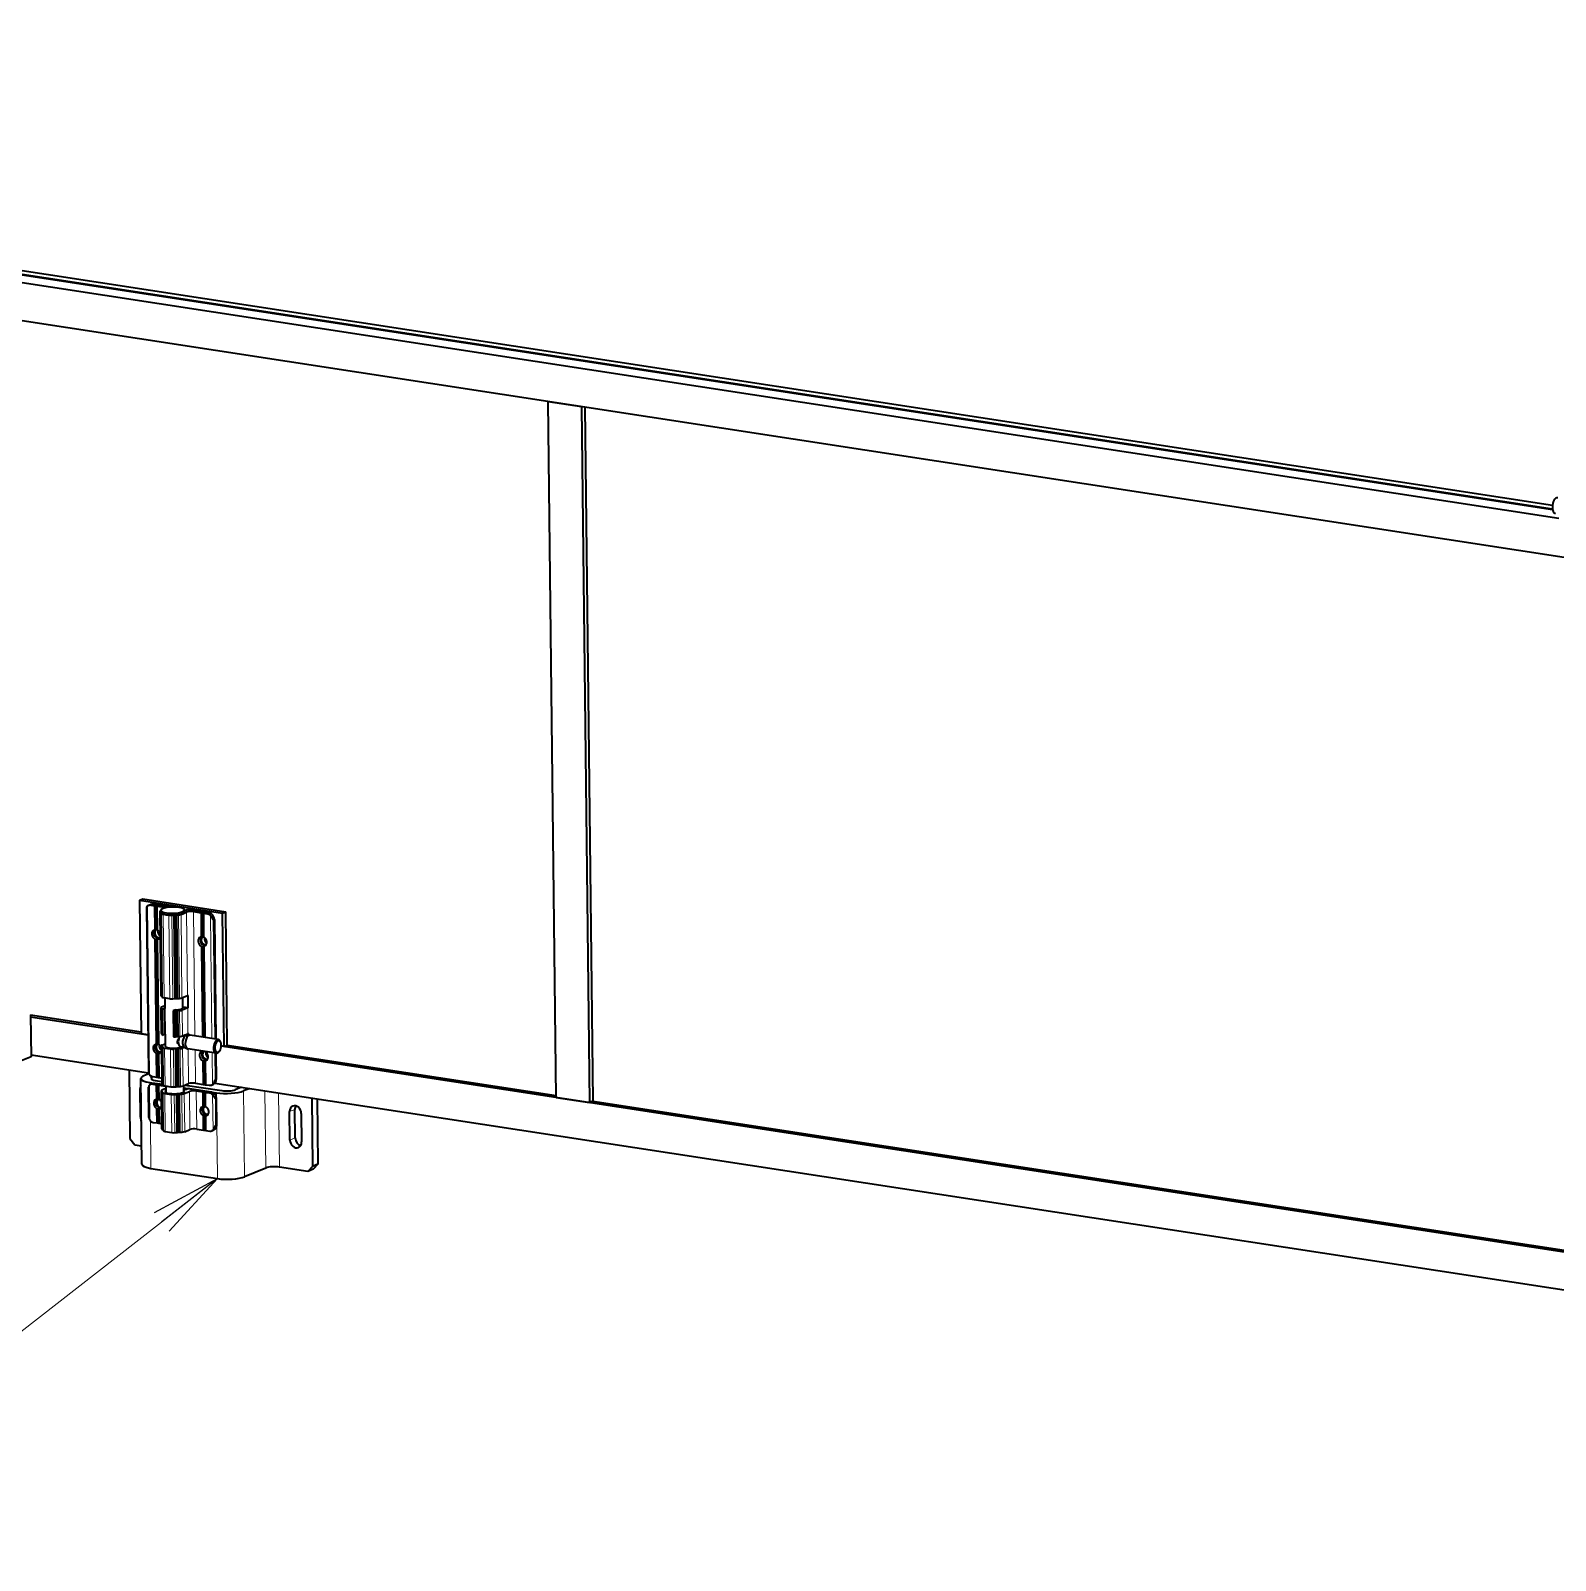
# Model space of a CAD drawing. Header units: millimetres. Extents: x 1333 to 129696, y -57210 to 105899.
# Drawn here: x 62605.1 to 62659.3, y 101197.3 to 101251.6 of the extents above; entities that cross this region are included whole.
import ezdxf

# ---------------------------------------------------------------- set-up
doc = ezdxf.new("R2010")
doc.units = ezdxf.units.MM
doc.header["$LTSCALE"] = 0.5
doc.layers.add('标注线', color=3, linetype='Continuous', lineweight=18)
doc.styles.add('DIM', font='romans.shx', dxfattribs={"width": 0.8, "bigfont": 'bigfont.shx'})
doc.dimstyles.new('DEH 1-1', dxfattribs={"dimtxt": 3.5, "dimasz": 2.5, "dimexe": 1, "dimexo": 0.625, "dimgap": 1.2, "dimtad": 1, "dimtoh": 1, "dimdsep": 46, "dimtxsty": 'DIM', "dimblk": 'OPEN', "dimcen": 0, "dimclrd": 8, "dimclre": 8, "dimclrt": 2, "dimazin": 2, "dimtfac": 0.5, "dimtmove": 0, "dimatfit": 3, "dimldrblk": 'OPEN', "dimfxl": 0, "dimtolj": 2, "dimlwd": 18, "dimlwe": 18, "dimarcsym": 0})

# ---------------------------------------------------------------- blocks, each defined once
blk = doc.blocks.new('_Open')
at = {"color": 0, "linetype": 'ByBlock', "lineweight": -2}
for p, q in [((-1, 0.167), (0, 0)), ((-1, -0.167), (0, 0)), ((0, 0), (-1, 0))]:
    blk.add_line(p, q, dxfattribs=at)

msp = doc.modelspace()

# ---------------------------------------------------------------- linework, layer by layer
at = {"color": 7, "lineweight": 35}
for p, q in [((62666.948, 101231.815), (62537.635, 101251.65)), ((62659.146, 101234.788), (62602.3, 101243.508)), ((62602.302, 101243.387), (62659.148, 101234.668)), ((62602.302, 101243.366), (62659.152, 101234.646)), ((62659.375, 101234.327), (62602.305, 101243.081)), ((62623.796, 101213.782), (62623.511, 101238.477)), ((62624.69, 101238.297), (62624.975, 101213.602)), ((62624.804, 101238.279), (62625.088, 101213.648)), ((62609.119, 101220.825), (62612.066, 101220.373)), ((62609.005, 101220.779), (62609.06, 101216.043)), ((62609.005, 101220.779), (62611.953, 101220.327)), ((62609.254, 101220.503), (62609.321, 101214.689)), ((62609.725, 101220.37), (62609.759, 101217.407)), ((62609.743, 101220.345), (62609.778, 101217.381)), ((62609.763, 101220.339), (62609.797, 101217.375)), ((62609.764, 101220.32), (62609.798, 101217.357)), ((62612.007, 101215.591), (62611.953, 101220.327)), ((62612.12, 101215.637), (62612.066, 101220.373)), ((62610.223, 101220.25), (62610.257, 101217.287)), ((62610.247, 101220.255), (62610.281, 101217.292)), ((62610.288, 101220.258), (62610.322, 101217.295)), ((62610.319, 101220.257), (62610.353, 101217.293)), ((62611.661, 101220.101), (62611.71, 101215.849)), ((62609.551, 101219.403), (62609.594, 101215.682)), ((62609.583, 101219.397), (62609.625, 101215.687)), ((62609.618, 101219.391), (62609.661, 101215.682)), ((62609.634, 101219.39), (62609.677, 101215.669)), ((62611.202, 101219.15), (62611.239, 101215.921)), ((62611.233, 101219.144), (62611.27, 101215.916)), ((62611.268, 101219.138), (62611.306, 101215.911)), ((62611.284, 101219.137), (62611.322, 101215.908)), ((62605.139, 101216.712), (62605.157, 101215.223)), ((62605.139, 101216.708), (62609.059, 101216.107)), ((62605.14, 101216.644), (62609.306, 101216.005)), ((62611.905, 101215.606), (62667.233, 101207.12)), ((62612.12, 101215.637), (62623.795, 101213.847)), ((62605.156, 101215.291), (62609.325, 101214.651)), ((62608.637, 101214.757), (62608.665, 101212.324)), ((62609.087, 101211.409), (62609.052, 101214.453)), ((62611.683, 101214.29), (62668.428, 101205.586)), ((62615.121, 101213.762), (62615.149, 101211.329)), ((62615.311, 101213.733), (62615.338, 101211.407)), ((62625.088, 101213.648), (62661.932, 101207.997)), ((62609.409, 101211.262), (62611.767, 101210.9))]:
    msp.add_line(p, q, dxfattribs=at)
at = {"color": 7, "lineweight": 35, "ltscale": 0.425945}
msp.add_line((62624.69, 101238.297), (62623.511, 101238.477), dxfattribs=at)
at = {"color": 7, "lineweight": 35, "ltscale": 0.043725}
for p, q in [((62609.005, 101220.779), (62609.119, 101220.825)), ((62611.953, 101220.327), (62612.066, 101220.373)), ((62625.088, 101213.648), (62624.975, 101213.602))]:
    msp.add_line(p, q, dxfattribs=at)
at = {"color": 7, "lineweight": 13}
for p, q in [((62609.285, 101220.574), (62609.354, 101214.588)), ((62609.728, 101220.363), (62609.762, 101217.399)), ((62609.78, 101220.302), (62609.814, 101217.339)), ((62609.841, 101220.281), (62609.875, 101217.317)), ((62610.675, 101220.359), (62610.709, 101217.396)), ((62610.917, 101220.375), (62610.968, 101215.963)), ((62610.046, 101220.249), (62610.08, 101217.286)), ((62610.152, 101220.245), (62610.186, 101217.282)), ((62610.39, 101220.261), (62610.424, 101217.298)), ((62610.478, 101220.278), (62610.512, 101217.315)), ((62611.525, 101220.231), (62611.575, 101215.87)), ((62611.623, 101220.086), (62611.672, 101215.855)), ((62611.767, 101210.9), (62611.732, 101213.945)), ((62612.734, 101210.965), (62612.699, 101214.009)), ((62613.489, 101211.275), (62613.457, 101214.018)), ((62613.972, 101211.307), (62613.942, 101213.943)), ((62609.409, 101211.262), (62609.39, 101212.947))]:
    msp.add_line(p, q, dxfattribs=at)
at = {"color": 7, "lineweight": 35, "ltscale": 0.029141}
msp.add_line((62609.325, 101220.599), (62609.4, 101220.63), dxfattribs=at)
at = {"color": 7, "lineweight": 13, "ltscale": 0.029154}
for p, q in [((62609.478, 101220.639), (62609.402, 101220.608)), ((62611.406, 101220.3), (62611.482, 101220.331)), ((62609.551, 101214.279), (62609.476, 101214.248)), ((62611.48, 101213.941), (62611.555, 101213.972))]:
    msp.add_line(p, q, dxfattribs=at)
at = {"color": 7, "lineweight": 35, "ltscale": 0.048991}
for p, q in [((62609.402, 101220.608), (62609.538, 101220.587)), ((62611.271, 101220.321), (62611.406, 101220.3)), ((62611.341, 101214.232), (62611.477, 101214.211))]:
    msp.add_line(p, q, dxfattribs=at)
at = {"color": 7, "lineweight": 35, "ltscale": 0.242723}
msp.add_line((62610.149, 101220.536), (62609.478, 101220.639), dxfattribs=at)
at = {"color": 7, "lineweight": 35, "ltscale": 0.01111}
for p, q in [((62609.538, 101220.587), (62609.569, 101220.587)), ((62609.611, 101214.227), (62609.642, 101214.227)), ((62611.277, 101212.621), (62611.308, 101212.62))]:
    msp.add_line(p, q, dxfattribs=at)
at = {"color": 7, "lineweight": 35, "ltscale": 0.301967}
for p, q in [((62609.538, 101220.587), (62609.548, 101219.742)), ((62611.188, 101220.334), (62611.198, 101219.488)), ((62611.249, 101215.09), (62611.258, 101214.245))]:
    msp.add_line(p, q, dxfattribs=at)
at = {"color": 7, "lineweight": 35, "ltscale": 0.012782}
for p, q in [((62609.569, 101220.587), (62609.604, 101220.581)), ((62609.639, 101214.497), (62609.674, 101214.492)), ((62609.642, 101214.227), (62609.678, 101214.221)), ((62611.293, 101213.974), (62611.328, 101213.968)), ((62609.658, 101212.874), (62609.693, 101212.868)), ((62611.308, 101212.62), (62611.344, 101212.615))]:
    msp.add_line(p, q, dxfattribs=at)
at = {"color": 7, "lineweight": 35, "ltscale": 0.300066}
for p, q in [((62609.569, 101220.587), (62609.579, 101219.746)), ((62609.604, 101220.581), (62609.614, 101219.741)), ((62611.255, 101220.328), (62611.264, 101219.488)), ((62609.629, 101215.337), (62609.639, 101214.497)), ((62609.665, 101215.332), (62609.674, 101214.492)), ((62611.28, 101215.084), (62611.29, 101214.244))]:
    msp.add_line(p, q, dxfattribs=at)
at = {"color": 7, "lineweight": 35, "ltscale": 0.006208}
for p, q in [((62609.604, 101220.581), (62609.62, 101220.574)), ((62611.255, 101220.328), (62611.271, 101220.321)), ((62609.678, 101214.221), (62609.694, 101214.215)), ((62611.325, 101214.239), (62611.341, 101214.232)), ((62611.328, 101213.968), (62611.344, 101213.961))]:
    msp.add_line(p, q, dxfattribs=at)
at = {"color": 7, "lineweight": 35, "ltscale": 0.097971}
for p, q in [((62609.62, 101220.574), (62609.891, 101220.533)), ((62610.917, 101220.375), (62611.188, 101220.334)), ((62610.987, 101214.286), (62611.258, 101214.245))]:
    msp.add_line(p, q, dxfattribs=at)
at = {"color": 7, "lineweight": 35, "ltscale": 0.301966}
for p, q in [((62609.62, 101220.574), (62609.63, 101219.729)), ((62611.271, 101220.321), (62611.28, 101219.476)), ((62609.598, 101215.343), (62609.608, 101214.498)), ((62609.681, 101215.331), (62609.691, 101214.485)), ((62611.331, 101215.077), (62611.341, 101214.232))]:
    msp.add_line(p, q, dxfattribs=at)
at = {"color": 7, "lineweight": 35, "ltscale": 0.008517}
for p, q in [((62609.728, 101220.363), (62609.743, 101220.345)), ((62609.798, 101215.595), (62609.783, 101215.613)), ((62609.798, 101214.274), (62609.814, 101214.256))]:
    msp.add_line(p, q, dxfattribs=at)
at = {"color": 7, "lineweight": 35, "ltscale": 0.007342}
for p, q in [((62609.743, 101220.345), (62609.763, 101220.339)), ((62609.802, 101216.942), (62609.783, 101216.948)), ((62609.793, 101216.028), (62609.813, 101216.022)), ((62609.818, 101215.589), (62609.798, 101215.595)), ((62609.814, 101214.256), (62609.833, 101214.25)), ((62609.817, 101212.637), (62609.837, 101212.631))]:
    msp.add_line(p, q, dxfattribs=at)
at = {"color": 7, "lineweight": 35, "ltscale": 0.004131}
msp.add_line((62609.757, 101220.394), (62609.747, 101220.39), dxfattribs=at)
at = {"color": 7, "lineweight": 35, "ltscale": 0.024165}
for p, q in [((62609.757, 101220.424), (62609.758, 101220.356)), ((62610.597, 101220.434), (62610.598, 101220.366))]:
    msp.add_line(p, q, dxfattribs=at)
at = {"color": 7, "lineweight": 35, "ltscale": 0.004914}
for p, q in [((62609.763, 101220.339), (62609.772, 101220.328)), ((62609.827, 101215.579), (62609.818, 101215.589)), ((62609.821, 101213.984), (62609.83, 101213.974))]:
    msp.add_line(p, q, dxfattribs=at)
at = {"color": 7, "lineweight": 35, "ltscale": 0.003919}
for p, q in [((62609.772, 101220.328), (62609.764, 101220.32)), ((62609.819, 101215.571), (62609.827, 101215.579))]:
    msp.add_line(p, q, dxfattribs=at)
at = {"color": 7, "lineweight": 35, "ltscale": 0.008519}
for p, q in [((62609.764, 101220.32), (62609.78, 101220.302)), ((62609.798, 101217.357), (62609.814, 101217.339)), ((62609.783, 101216.948), (62609.767, 101216.966)), ((62609.778, 101216.046), (62609.793, 101216.028)), ((62609.835, 101215.553), (62609.819, 101215.571)), ((62609.835, 101214.231), (62609.85, 101214.213))]:
    msp.add_line(p, q, dxfattribs=at)
at = {"color": 7, "lineweight": 35, "ltscale": 0.074111}
for p, q in [((62609.841, 101220.281), (62610.046, 101220.249)), ((62609.911, 101214.191), (62610.116, 101214.16))]:
    msp.add_line(p, q, dxfattribs=at)
at = {"color": 7, "lineweight": 13, "ltscale": 0.010052}
msp.add_line((62609.891, 101220.533), (62609.892, 101220.505), dxfattribs=at)
at = {"color": 7, "lineweight": 35, "ltscale": 0.076376}
for p, q in [((62610.478, 101220.278), (62610.675, 101220.359)), ((62610.512, 101217.315), (62610.709, 101217.396)), ((62610.714, 101216.963), (62610.517, 101216.882)), ((62610.548, 101214.189), (62610.746, 101214.27))]:
    msp.add_line(p, q, dxfattribs=at)
at = {"color": 7, "lineweight": 35, "ltscale": 0.009845}
msp.add_line((62610.678, 101220.433), (62610.652, 101220.423), dxfattribs=at)
at = {"color": 7, "lineweight": 35, "ltscale": 0.255579}
msp.add_line((62611.482, 101220.331), (62610.774, 101220.44), dxfattribs=at)
at = {"color": 7, "lineweight": 35, "ltscale": 0.011122}
for p, q in [((62611.188, 101220.334), (62611.219, 101220.333)), ((62609.608, 101214.498), (62609.639, 101214.497)), ((62611.258, 101214.245), (62611.29, 101214.244)), ((62611.262, 101213.974), (62611.293, 101213.974)), ((62609.627, 101212.874), (62609.658, 101212.874))]:
    msp.add_line(p, q, dxfattribs=at)
at = {"color": 7, "lineweight": 35, "ltscale": 0.01277}
for p, q in [((62611.219, 101220.333), (62611.255, 101220.328)), ((62611.29, 101214.244), (62611.325, 101214.239))]:
    msp.add_line(p, q, dxfattribs=at)
at = {"color": 7, "lineweight": 35, "ltscale": 0.300064}
for p, q in [((62611.219, 101220.333), (62611.229, 101219.493)), ((62611.315, 101215.079), (62611.325, 101214.239))]:
    msp.add_line(p, q, dxfattribs=at)
at = {"color": 7, "lineweight": 35, "ltscale": 0.025435}
for p, q in [((62610.152, 101220.245), (62610.223, 101220.25)), ((62610.429, 101216.865), (62610.358, 101216.86)), ((62610.278, 101215.501), (62610.207, 101215.496))]:
    msp.add_line(p, q, dxfattribs=at)
at = {"color": 7, "lineweight": 35, "ltscale": 0.008907}
for p, q in [((62610.223, 101220.25), (62610.247, 101220.255)), ((62610.273, 101215.934), (62610.297, 101215.939)), ((62610.302, 101215.506), (62610.278, 101215.501)), ((62610.293, 101214.161), (62610.317, 101214.166))]:
    msp.add_line(p, q, dxfattribs=at)
at = {"color": 7, "lineweight": 35, "ltscale": 0.014681}
for p, q in [((62610.247, 101220.255), (62610.288, 101220.258)), ((62610.297, 101215.939), (62610.338, 101215.942)), ((62610.343, 101215.509), (62610.302, 101215.506)), ((62610.317, 101214.166), (62610.358, 101214.169)), ((62610.362, 101212.542), (62610.403, 101212.544))]:
    msp.add_line(p, q, dxfattribs=at)
at = {"color": 7, "lineweight": 35, "ltscale": 0.010856}
for p, q in [((62610.288, 101220.258), (62610.319, 101220.257)), ((62610.358, 101216.86), (62610.327, 101216.862)), ((62610.338, 101215.942), (62610.368, 101215.94)), ((62610.373, 101215.507), (62610.343, 101215.509)), ((62610.358, 101214.169), (62610.389, 101214.167)), ((62610.388, 101213.897), (62610.418, 101213.896)), ((62610.403, 101212.544), (62610.434, 101212.543))]:
    msp.add_line(p, q, dxfattribs=at)
at = {"color": 7, "lineweight": 35, "ltscale": 0.025447}
for p, q in [((62610.319, 101220.257), (62610.39, 101220.261)), ((62610.186, 101217.282), (62610.257, 101217.287)), ((62610.353, 101217.293), (62610.424, 101217.298)), ((62610.368, 101215.94), (62610.439, 101215.945)), ((62610.444, 101215.512), (62610.373, 101215.507)), ((62610.222, 101214.156), (62610.293, 101214.161)), ((62610.389, 101214.167), (62610.46, 101214.172))]:
    msp.add_line(p, q, dxfattribs=at)
at = {"color": 7, "lineweight": 13, "ltscale": 0.014582}
for p, q in [((62611.661, 101220.101), (62611.623, 101220.086)), ((62611.689, 101214.403), (62611.727, 101214.418))]:
    msp.add_line(p, q, dxfattribs=at)
at = {"color": 7, "lineweight": 35, "ltscale": 0.008509}
msp.add_line((62609.762, 101217.399), (62609.778, 101217.381), dxfattribs=at)
at = {"color": 7, "lineweight": 35, "ltscale": 0.007354}
for p, q in [((62609.778, 101217.381), (62609.797, 101217.375)), ((62609.801, 101213.99), (62609.821, 101213.984))]:
    msp.add_line(p, q, dxfattribs=at)
at = {"color": 7, "lineweight": 35, "ltscale": 0.04449}
for p, q in [((62609.786, 101216.994), (62609.901, 101217.041)), ((62609.801, 101215.641), (62609.917, 101215.688))]:
    msp.add_line(p, q, dxfattribs=at)
at = {"color": 7, "lineweight": 35, "ltscale": 0.000612066}
for p, q in [((62609.797, 101217.375), (62609.798, 101217.374)), ((62609.833, 101214.25), (62609.834, 101214.248)), ((62609.837, 101212.631), (62609.838, 101212.63))]:
    msp.add_line(p, q, dxfattribs=at)
at = {"color": 7, "lineweight": 35, "ltscale": 0.074099}
for p, q in [((62610.08, 101217.286), (62609.875, 101217.317)), ((62609.896, 101215.531), (62610.101, 101215.5))]:
    msp.add_line(p, q, dxfattribs=at)
at = {"color": 7, "lineweight": 35, "ltscale": 0.13209}
msp.add_line((62609.898, 101217.314), (62609.902, 101216.944), dxfattribs=at)
at = {"color": 7, "lineweight": 35, "ltscale": 0.008895}
for p, q in [((62610.257, 101217.287), (62610.281, 101217.292)), ((62610.323, 101213.889), (62610.347, 101213.895))]:
    msp.add_line(p, q, dxfattribs=at)
at = {"color": 7, "lineweight": 35, "ltscale": 0.014693}
for p, q in [((62610.281, 101217.292), (62610.322, 101217.295)), ((62610.327, 101216.862), (62610.286, 101216.859)), ((62610.347, 101213.895), (62610.388, 101213.897))]:
    msp.add_line(p, q, dxfattribs=at)
at = {"color": 7, "lineweight": 35, "ltscale": 0.010843}
msp.add_line((62610.322, 101217.295), (62610.353, 101217.293), dxfattribs=at)
at = {"color": 7, "lineweight": 35, "ltscale": 0.132177}
msp.add_line((62610.528, 101217.321), (62610.532, 101216.951), dxfattribs=at)
at = {"color": 7, "lineweight": 35, "ltscale": 0.154655}
msp.add_line((62610.736, 101216.97), (62610.731, 101217.403), dxfattribs=at)
at = {"color": 7, "lineweight": 35, "ltscale": 0.328643}
for p, q in [((62609.764, 101216.974), (62609.774, 101216.054)), ((62609.803, 101216.924), (62609.814, 101216.004)), ((62610.262, 101216.854), (62610.273, 101215.934)), ((62610.358, 101216.86), (62610.368, 101215.94))]:
    msp.add_line(p, q, dxfattribs=at)
at = {"color": 7, "lineweight": 13, "ltscale": 0.328644}
for p, q in [((62609.767, 101216.966), (62609.778, 101216.046)), ((62610.714, 101216.963), (62610.725, 101216.043))]:
    msp.add_line(p, q, dxfattribs=at)
at = {"color": 7, "lineweight": 35, "ltscale": 0.328644}
for p, q in [((62609.783, 101216.948), (62609.793, 101216.028)), ((62609.802, 101216.942), (62609.813, 101216.022)), ((62609.829, 101215.987), (62609.818, 101216.907)), ((62609.914, 101216.022), (62609.904, 101216.942)), ((62610.195, 101216.849), (62610.206, 101215.929)), ((62610.286, 101216.859), (62610.297, 101215.939)), ((62610.327, 101216.862), (62610.338, 101215.942))]:
    msp.add_line(p, q, dxfattribs=at)
at = {"color": 7, "lineweight": 35, "ltscale": 0.004915}
msp.add_line((62609.811, 101216.932), (62609.802, 101216.942), dxfattribs=at)
at = {"color": 7, "lineweight": 35, "ltscale": 0.003928}
for p, q in [((62609.803, 101216.924), (62609.811, 101216.932)), ((62609.83, 101213.974), (62609.822, 101213.966))]:
    msp.add_line(p, q, dxfattribs=at)
at = {"color": 7, "lineweight": 35, "ltscale": 0.007988}
msp.add_line((62609.818, 101216.907), (62609.803, 101216.924), dxfattribs=at)
at = {"color": 7, "lineweight": 35, "ltscale": 0.032995}
for p, q in [((62609.904, 101216.942), (62609.818, 101216.907)), ((62610.281, 101216.884), (62610.195, 101216.849)), ((62609.914, 101216.022), (62609.829, 101215.987))]:
    msp.add_line(p, q, dxfattribs=at)
at = {"color": 7, "lineweight": 35, "ltscale": 0.023845}
for p, q in [((62610.262, 101216.854), (62610.195, 101216.849)), ((62610.206, 101215.929), (62610.273, 101215.934))]:
    msp.add_line(p, q, dxfattribs=at)
at = {"color": 7, "lineweight": 35, "ltscale": 0.008896}
msp.add_line((62610.286, 101216.859), (62610.262, 101216.854), dxfattribs=at)
at = {"color": 7, "lineweight": 13, "ltscale": 0.328643}
for p, q in [((62610.429, 101216.865), (62610.439, 101215.945)), ((62610.517, 101216.882), (62610.527, 101215.961))]:
    msp.add_line(p, q, dxfattribs=at)
at = {"color": 7, "lineweight": 35, "ltscale": 0.009595}
msp.add_line((62610.557, 101216.998), (62610.532, 101216.988), dxfattribs=at)
at = {"color": 7, "lineweight": 35, "ltscale": 0.064972}
msp.add_line((62610.557, 101216.998), (62610.736, 101216.97), dxfattribs=at)
at = {"color": 7, "lineweight": 35, "ltscale": 0.088709}
msp.add_line((62609.306, 101216.005), (62609.06, 101216.043), dxfattribs=at)
at = {"color": 7, "lineweight": 35, "ltscale": 0.000613215}
msp.add_line((62609.813, 101216.022), (62609.814, 101216.021), dxfattribs=at)
at = {"color": 7, "lineweight": 35, "ltscale": 0.007981}
msp.add_line((62609.814, 101216.004), (62609.829, 101215.987), dxfattribs=at)
at = {"color": 7, "lineweight": 35, "ltscale": 0.05711}
msp.add_line((62609.913, 101216.022), (62609.915, 101215.862), dxfattribs=at)
at = {"color": 7, "lineweight": 35, "ltscale": 0.076375}
msp.add_line((62610.527, 101215.961), (62610.725, 101216.043), dxfattribs=at)
at = {"color": 7, "lineweight": 35, "ltscale": 0.028763}
msp.add_line((62610.666, 101215.974), (62610.586, 101215.986), dxfattribs=at)
at = {"color": 7, "lineweight": 35, "ltscale": 0.043385}
msp.add_line((62610.657, 101215.972), (62610.778, 101215.989), dxfattribs=at)
at = {"color": 7, "lineweight": 35, "ltscale": 0.023311}
msp.add_line((62610.748, 101215.985), (62610.747, 101216.05), dxfattribs=at)
at = {"color": 7, "lineweight": 35, "ltscale": 0.362059}
for p, q in [((62611.8, 101215.835), (62610.798, 101215.989)), ((62611.725, 101215.351), (62610.723, 101215.504)), ((62614.974, 101211.154), (62613.972, 101211.307))]:
    msp.add_line(p, q, dxfattribs=at)
at = {"color": 7, "lineweight": 35, "ltscale": 0.478467}
for p, q in [((62609.779, 101215.621), (62609.795, 101214.281)), ((62609.798, 101215.595), (62609.814, 101214.256)), ((62609.818, 101215.589), (62609.833, 101214.25)), ((62609.819, 101215.571), (62609.835, 101214.231)), ((62610.278, 101215.501), (62610.293, 101214.161)), ((62610.302, 101215.506), (62610.317, 101214.166)), ((62610.343, 101215.509), (62610.358, 101214.169)), ((62610.373, 101215.507), (62610.389, 101214.167))]:
    msp.add_line(p, q, dxfattribs=at)
at = {"color": 7, "lineweight": 13, "ltscale": 0.478467}
for p, q in [((62609.783, 101215.613), (62609.798, 101214.274)), ((62609.835, 101215.553), (62609.85, 101214.213)), ((62610.101, 101215.5), (62610.116, 101214.16)), ((62610.444, 101215.512), (62610.46, 101214.172)), ((62610.532, 101215.528), (62610.548, 101214.189))]:
    msp.add_line(p, q, dxfattribs=at)
at = {"color": 7, "lineweight": 13, "ltscale": 0.478466}
for p, q in [((62609.896, 101215.531), (62609.911, 101214.191)), ((62610.207, 101215.496), (62610.222, 101214.156))]:
    msp.add_line(p, q, dxfattribs=at)
at = {"color": 7, "lineweight": 35, "ltscale": 0.026671}
msp.add_line((62609.915, 101215.862), (62609.915, 101215.787), dxfattribs=at)
at = {"color": 7, "lineweight": 35, "ltscale": 0.070107}
msp.add_line((62609.915, 101215.787), (62609.918, 101215.591), dxfattribs=at)
at = {"color": 7, "lineweight": 35, "ltscale": 0.050202}
msp.add_line((62610.602, 101215.558), (62610.463, 101215.58), dxfattribs=at)
at = {"color": 7, "lineweight": 35, "ltscale": 0.027571}
msp.add_line((62610.604, 101215.558), (62610.532, 101215.528), dxfattribs=at)
at = {"color": 7, "lineweight": 35, "ltscale": 0.043382}
msp.add_line((62610.594, 101215.562), (62610.704, 101215.51), dxfattribs=at)
at = {"color": 7, "lineweight": 13, "ltscale": 0.440427}
msp.add_line((62610.731, 101215.503), (62610.746, 101214.27), dxfattribs=at)
at = {"color": 7, "lineweight": 13, "ltscale": 0.421369}
msp.add_line((62610.974, 101215.466), (62610.987, 101214.286), dxfattribs=at)
at = {"color": 7, "lineweight": 35, "ltscale": 0.011879}
msp.add_line((62611.834, 101215.414), (62611.811, 101215.39), dxfattribs=at)
at = {"color": 7, "lineweight": 35, "ltscale": 0.011877}
msp.add_line((62611.884, 101215.742), (62611.87, 101215.772), dxfattribs=at)
at = {"color": 7, "lineweight": 35, "ltscale": 0.037086}
msp.add_line((62612.007, 101215.591), (62611.905, 101215.606), dxfattribs=at)
at = {"color": 7, "lineweight": 35, "ltscale": 0.043736}
msp.add_line((62612.007, 101215.591), (62612.12, 101215.637), dxfattribs=at)
at = {"color": 7, "lineweight": 35, "ltscale": 0.294669}
msp.add_line((62605.157, 101215.223), (62604.393, 101214.91), dxfattribs=at)
at = {"color": 7, "lineweight": 13, "ltscale": 0.402909}
msp.add_line((62611.581, 101215.373), (62611.594, 101214.245), dxfattribs=at)
at = {"color": 7, "lineweight": 13, "ltscale": 0.34125}
msp.add_line((62611.678, 101215.358), (62611.689, 101214.403), dxfattribs=at)
at = {"color": 7, "lineweight": 35, "ltscale": 0.333628}
msp.add_line((62611.716, 101215.352), (62611.727, 101214.418), dxfattribs=at)
at = {"color": 7, "lineweight": 35, "ltscale": 0.066108}
msp.add_line((62609.333, 101214.622), (62609.162, 101214.552), dxfattribs=at)
at = {"color": 7, "lineweight": 35, "ltscale": 0.166303}
msp.add_line((62609.374, 101214.306), (62609.834, 101214.236), dxfattribs=at)
at = {"color": 7, "lineweight": 13, "ltscale": 0.028189}
msp.add_line((62609.375, 101214.227), (62609.374, 101214.306), dxfattribs=at)
at = {"color": 7, "lineweight": 35, "ltscale": 0.0099}
msp.add_line((62609.483, 101214.517), (62609.457, 101214.507), dxfattribs=at)
at = {"color": 7, "lineweight": 13, "ltscale": 0.034716}
msp.add_line((62609.458, 101214.409), (62609.457, 101214.507), dxfattribs=at)
at = {"color": 7, "lineweight": 35, "ltscale": 0.04898}
for p, q in [((62609.472, 101214.519), (62609.608, 101214.498)), ((62611.36, 101212.608), (62611.495, 101212.587))]:
    msp.add_line(p, q, dxfattribs=at)
at = {"color": 7, "lineweight": 35, "ltscale": 0.08346}
msp.add_line((62609.563, 101214.384), (62609.794, 101214.348), dxfattribs=at)
at = {"color": 7, "lineweight": 35, "ltscale": 0.006207}
for p, q in [((62609.674, 101214.492), (62609.691, 101214.485)), ((62611.344, 101212.615), (62611.36, 101212.608))]:
    msp.add_line(p, q, dxfattribs=at)
at = {"color": 7, "lineweight": 35, "ltscale": 0.036864}
msp.add_line((62609.691, 101214.485), (62609.793, 101214.47), dxfattribs=at)
at = {"color": 7, "lineweight": 13, "ltscale": 0.011008}
msp.add_line((62609.027, 101214.092), (62609.056, 101214.104), dxfattribs=at)
at = {"color": 7, "lineweight": 35, "ltscale": 0.362474}
for p, q in [((62609.039, 101213.077), (62609.027, 101214.092)), ((62614.344, 101212.263), (62614.332, 101213.278)), ((62614.745, 101213.215), (62614.757, 101212.2))]:
    msp.add_line(p, q, dxfattribs=at)
at = {"color": 7, "lineweight": 35, "ltscale": 0.38495}
msp.add_line((62609.339, 101213.065), (62609.327, 101214.143), dxfattribs=at)
at = {"color": 7, "lineweight": 13, "ltscale": 0.44638}
for p, q in [((62609.373, 101212.965), (62609.358, 101214.214)), ((62611.613, 101212.621), (62611.598, 101213.871))]:
    msp.add_line(p, q, dxfattribs=at)
at = {"color": 7, "lineweight": 35, "ltscale": 0.029153}
msp.add_line((62609.474, 101214.27), (62609.398, 101214.239), dxfattribs=at)
at = {"color": 7, "lineweight": 35, "ltscale": 0.048992}
msp.add_line((62609.476, 101214.248), (62609.611, 101214.227), dxfattribs=at)
at = {"color": 7, "lineweight": 35, "ltscale": 0.102417}
msp.add_line((62609.834, 101214.236), (62609.551, 101214.279), dxfattribs=at)
at = {"color": 7, "lineweight": 35, "ltscale": 0.18114}
for p, q in [((62609.617, 101213.72), (62609.611, 101214.227)), ((62611.267, 101213.467), (62611.262, 101213.974)), ((62609.709, 101212.861), (62609.703, 101213.369)), ((62611.36, 101212.608), (62611.354, 101213.115))]:
    msp.add_line(p, q, dxfattribs=at)
at = {"color": 7, "lineweight": 35, "ltscale": 0.17924}
for p, q in [((62609.648, 101213.725), (62609.642, 101214.227)), ((62611.298, 101213.472), (62611.293, 101213.974)), ((62609.658, 101212.874), (62609.652, 101213.375)), ((62611.308, 101212.62), (62611.302, 101213.122))]:
    msp.add_line(p, q, dxfattribs=at)
at = {"color": 7, "lineweight": 35, "ltscale": 0.179242}
for p, q in [((62609.683, 101213.719), (62609.678, 101214.221)), ((62611.334, 101213.466), (62611.328, 101213.968)), ((62609.693, 101212.868), (62609.687, 101213.37)), ((62611.344, 101212.615), (62611.338, 101213.117))]:
    msp.add_line(p, q, dxfattribs=at)
at = {"color": 7, "lineweight": 35, "ltscale": 0.086856}
msp.add_line((62609.694, 101214.215), (62609.934, 101214.178), dxfattribs=at)
at = {"color": 7, "lineweight": 35, "ltscale": 0.181141}
for p, q in [((62609.699, 101213.707), (62609.694, 101214.215)), ((62611.35, 101213.454), (62611.344, 101213.961)), ((62609.627, 101212.874), (62609.621, 101213.381)), ((62611.277, 101212.621), (62611.271, 101213.128))]:
    msp.add_line(p, q, dxfattribs=at)
at = {"color": 7, "lineweight": 35, "ltscale": 0.483299}
for p, q in [((62609.795, 101212.667), (62609.779, 101214.02)), ((62609.817, 101212.637), (62609.801, 101213.99)), ((62609.837, 101212.631), (62609.821, 101213.984)), ((62609.838, 101212.613), (62609.822, 101213.966)), ((62610.362, 101212.542), (62610.347, 101213.895)), ((62610.403, 101212.544), (62610.388, 101213.897))]:
    msp.add_line(p, q, dxfattribs=at)
at = {"color": 7, "lineweight": 35, "ltscale": 0.010216}
for p, q in [((62609.783, 101214.012), (62609.801, 101213.99)), ((62609.822, 101213.966), (62609.841, 101213.945)), ((62609.798, 101212.659), (62609.817, 101212.637))]:
    msp.add_line(p, q, dxfattribs=at)
at = {"color": 7, "lineweight": 13, "ltscale": 0.483299}
for p, q in [((62609.798, 101212.659), (62609.783, 101214.012)), ((62610.147, 101212.534), (62610.132, 101213.887)), ((62611.035, 101212.658), (62611.02, 101214.011))]:
    msp.add_line(p, q, dxfattribs=at)
at = {"color": 7, "lineweight": 35, "ltscale": 0.051525}
msp.add_line((62609.935, 101214.094), (62609.802, 101214.039), dxfattribs=at)
at = {"color": 7, "lineweight": 13, "ltscale": 0.483301}
for p, q in [((62609.857, 101212.591), (62609.841, 101213.945)), ((62609.918, 101212.569), (62609.902, 101213.923)), ((62610.253, 101212.531), (62610.237, 101213.884)), ((62610.519, 101212.548), (62610.503, 101213.902)), ((62610.607, 101212.565), (62610.591, 101213.918)), ((62610.794, 101212.642), (62610.778, 101213.995))]:
    msp.add_line(p, q, dxfattribs=at)
at = {"color": 7, "lineweight": 35, "ltscale": 0.082929}
for p, q in [((62609.902, 101213.923), (62610.132, 101213.887)), ((62609.918, 101212.569), (62610.147, 101212.534))]:
    msp.add_line(p, q, dxfattribs=at)
at = {"color": 7, "lineweight": 35, "ltscale": 0.081947}
msp.add_line((62609.934, 101214.188), (62609.937, 101213.958), dxfattribs=at)
at = {"color": 7, "lineweight": 35, "ltscale": 0.030513}
for p, q in [((62610.237, 101213.884), (62610.323, 101213.889)), ((62610.418, 101213.896), (62610.503, 101213.902)), ((62610.253, 101212.531), (62610.338, 101212.536)), ((62610.434, 101212.543), (62610.519, 101212.548))]:
    msp.add_line(p, q, dxfattribs=at)
at = {"color": 7, "lineweight": 35, "ltscale": 0.483301}
for p, q in [((62610.338, 101212.536), (62610.323, 101213.889)), ((62610.434, 101212.543), (62610.418, 101213.896))]:
    msp.add_line(p, q, dxfattribs=at)
at = {"color": 7, "lineweight": 35, "ltscale": 0.082034}
msp.add_line((62610.564, 101214.195), (62610.567, 101213.966), dxfattribs=at)
at = {"color": 7, "lineweight": 35, "ltscale": 0.421746}
msp.add_line((62610.565, 101214.124), (62611.732, 101213.945), dxfattribs=at)
at = {"color": 7, "lineweight": 35, "ltscale": 0.072101}
msp.add_line((62610.591, 101213.918), (62610.778, 101213.995), dxfattribs=at)
at = {"color": 7, "lineweight": 35, "ltscale": 0.467983}
msp.add_line((62610.626, 101214.221), (62611.921, 101214.022), dxfattribs=at)
at = {"color": 7, "lineweight": 35, "ltscale": 0.277006}
msp.add_line((62611.555, 101213.972), (62610.788, 101214.089), dxfattribs=at)
at = {"color": 7, "lineweight": 35, "ltscale": 0.087313}
msp.add_line((62611.02, 101214.011), (62611.262, 101213.974), dxfattribs=at)
at = {"color": 7, "lineweight": 35, "ltscale": 0.048979}
for p, q in [((62611.344, 101213.961), (62611.48, 101213.941)), ((62609.491, 101212.895), (62609.627, 101212.874))]:
    msp.add_line(p, q, dxfattribs=at)
at = {"color": 7, "lineweight": 35, "ltscale": 0.029154}
msp.add_line((62611.554, 101214.22), (62611.63, 101214.251), dxfattribs=at)
at = {"color": 7, "lineweight": 35, "ltscale": 0.085193}
msp.add_line((62612.625, 101214.145), (62612.404, 101214.054), dxfattribs=at)
at = {"color": 7, "lineweight": 35, "ltscale": 0.085271}
msp.add_line((62612.92, 101214.1), (62612.699, 101214.009), dxfattribs=at)
at = {"color": 7, "lineweight": 35, "ltscale": 0.425957}
msp.add_line((62623.796, 101213.782), (62624.975, 101213.602), dxfattribs=at)
at = {"color": 7, "lineweight": 13, "ltscale": 0.014583}
msp.add_line((62611.734, 101213.742), (62611.697, 101213.726), dxfattribs=at)
at = {"color": 7, "lineweight": 13, "ltscale": 0.33831}
msp.add_line((62611.707, 101212.779), (62611.697, 101213.726), dxfattribs=at)
at = {"color": 7, "lineweight": 35, "ltscale": 0.33831}
msp.add_line((62611.745, 101212.794), (62611.734, 101213.742), dxfattribs=at)
at = {"color": 7, "lineweight": 13, "ltscale": 0.072879}
for p, q in [((62614.332, 101213.278), (62614.521, 101213.356)), ((62614.344, 101212.263), (62614.533, 101212.341))]:
    msp.add_line(p, q, dxfattribs=at)
at = {"color": 7, "lineweight": 35, "ltscale": 0.362475}
msp.add_line((62614.533, 101212.341), (62614.521, 101213.356), dxfattribs=at)
at = {"color": 7, "lineweight": 13, "ltscale": 0.011019}
msp.add_line((62609.039, 101213.077), (62609.067, 101213.089), dxfattribs=at)
at = {"color": 7, "lineweight": 35, "ltscale": 0.006196}
msp.add_line((62609.693, 101212.868), (62609.709, 101212.861), dxfattribs=at)
at = {"color": 7, "lineweight": 35, "ltscale": 0.030257}
msp.add_line((62609.709, 101212.861), (62609.793, 101212.849), dxfattribs=at)
at = {"color": 7, "lineweight": 13, "ltscale": 0.014572}
msp.add_line((62611.707, 101212.779), (62611.745, 101212.794), dxfattribs=at)
at = {"color": 7, "lineweight": 35, "ltscale": 0.104152}
msp.add_line((62608.665, 101212.324), (62608.844, 101212.094), dxfattribs=at)
at = {"color": 7, "lineweight": 35, "ltscale": 0.010217}
msp.add_line((62609.838, 101212.613), (62609.857, 101212.591), dxfattribs=at)
at = {"color": 7, "lineweight": 35, "ltscale": 0.008908}
msp.add_line((62610.338, 101212.536), (62610.362, 101212.542), dxfattribs=at)
at = {"color": 7, "lineweight": 35, "ltscale": 0.072112}
msp.add_line((62610.607, 101212.565), (62610.794, 101212.642), dxfattribs=at)
at = {"color": 7, "lineweight": 35, "ltscale": 0.087325}
msp.add_line((62611.035, 101212.658), (62611.277, 101212.621), dxfattribs=at)
at = {"color": 7, "lineweight": 35, "ltscale": 0.029155}
msp.add_line((62611.648, 101212.627), (62611.573, 101212.596), dxfattribs=at)
at = {"color": 7, "lineweight": 35, "ltscale": 0.084905}
msp.add_line((62608.844, 101212.094), (62609.079, 101212.058), dxfattribs=at)
at = {"color": 7, "lineweight": 35, "ltscale": 0.291527}
msp.add_line((62613.489, 101211.275), (62612.734, 101210.965), dxfattribs=at)
at = {"color": 7, "lineweight": 35, "ltscale": 0.088474}
msp.add_line((62615.149, 101211.329), (62614.974, 101211.154), dxfattribs=at)
at = {"color": 7, "lineweight": 35, "ltscale": 0.072879}
for p, q in [((62615.163, 101211.231), (62614.974, 101211.154)), ((62615.338, 101211.407), (62615.149, 101211.329))]:
    msp.add_line(p, q, dxfattribs=at)
at = {"color": 7, "lineweight": 35, "ltscale": 0.088473}
msp.add_line((62615.338, 101211.407), (62615.163, 101211.231), dxfattribs=at)
at = {"color": 7, "lineweight": 35}
for points in [[(62609.285, 101220.574), (62609.268, 101220.555), (62609.258, 101220.533), (62609.254, 101220.503)], [(62611.623, 101220.086), (62611.61, 101220.114), (62611.594, 101220.143), (62611.573, 101220.171), (62611.525, 101220.231)], [(62610.394, 101215.658), (62610.38, 101215.677), (62610.369, 101215.697), (62610.358, 101215.732), (62610.357, 101215.769), (62610.361, 101215.795), (62610.369, 101215.82), (62610.386, 101215.855), (62610.409, 101215.886)], [(62609.321, 101214.689), (62609.326, 101214.647), (62609.334, 101214.621), (62609.347, 101214.597), (62609.354, 101214.588)], [(62611.594, 101214.245), (62611.63, 101214.284), (62611.66, 101214.332), (62611.677, 101214.366), (62611.689, 101214.403)], [(62609.358, 101214.214), (62609.341, 101214.195), (62609.331, 101214.173), (62609.327, 101214.143)], [(62611.697, 101213.726), (62611.684, 101213.754), (62611.667, 101213.783), (62611.647, 101213.812), (62611.598, 101213.871)], [(62609.339, 101213.065), (62609.344, 101213.023), (62609.353, 101212.997), (62609.366, 101212.973), (62609.373, 101212.965)], [(62611.613, 101212.621), (62611.648, 101212.66), (62611.679, 101212.708), (62611.695, 101212.743), (62611.707, 101212.779)]]:
    msp.add_lwpolyline(points, dxfattribs=at)
for centre, radius, start, end in [((62609.598, 101219.521), 0.226, 94.8134, 102.7728), ((62609.553, 101219.643), 0.115, 48.1679, 58.1511), ((62609.61, 101219.628), 0.233, 255.4986, 263.3136), ((62609.631, 101219.449), 0.0588, 257.1251, 272.8035), ((62611.248, 101219.268), 0.226, 94.8134, 102.7728), ((62611.203, 101219.39), 0.115, 48.1679, 58.1511), ((62611.26, 101219.375), 0.233, 255.4986, 263.3136), ((62611.282, 101219.196), 0.0588, 257.1251, 272.8035), ((62609.644, 101215.461), 0.226, 94.8134, 102.7728), ((62609.6, 101215.583), 0.115, 48.1679, 58.1511), ((62610.474, 101215.641), 0.0625, 232.5324, 260.7117), ((62609.657, 101215.569), 0.233, 255.4986, 263.3136), ((62609.678, 101215.389), 0.0588, 257.1251, 272.8035), ((62611.307, 101215.316), 0.233, 255.4986, 263.3136), ((62611.328, 101215.136), 0.0588, 257.1251, 272.8035), ((62609.667, 101213.499), 0.226, 94.8134, 102.7728), ((62609.679, 101213.607), 0.233, 255.4997, 263.3124), ((62609.622, 101213.621), 0.115, 48.1665, 58.1525), ((62609.701, 101213.427), 0.0588, 257.1251, 272.8035), ((62611.317, 101213.246), 0.226, 94.8134, 102.7728), ((62611.273, 101213.368), 0.115, 48.1665, 58.1525), ((62611.33, 101213.354), 0.233, 255.4997, 263.3124), ((62611.351, 101213.174), 0.0588, 257.1251, 272.8035)]:
    msp.add_arc(centre, radius, start, end, dxfattribs=at)
for centre, major_axis, ratio, start_param, end_param in [((62659.294, 101234.791), (-0.042, -0.277), 0.523707, 3.141628, 5.017971), ((62659.294, 101234.791), (-0.042, -0.277), 0.523707, 5.017971, 6.283185), ((62609.405, 101220.405), (-0.08, 0.194), 0.812432, 6.283184, 6.557797), ((62609.405, 101220.405), (-0.08, 0.194), 0.812432, 5.82807, 6.283184), ((62609.48, 101220.436), (0.08, -0.194), 0.812432, 2.686477, 3.141692), ((62609.865, 101220.372), (0.14, 0.002), 0.256292, 2.569011, 3.141512), ((62609.865, 101220.372), (0.14, 0.002), 0.256292, 3.141512, 3.354409), ((62610.177, 101220.429), (-0.42, -0.005), 0.256292, 4.139808, 6.283104), ((62610.177, 101220.429), (-0.42, -0.005), 0.256292, 6.283104, 9.424697), ((62610.178, 101220.361), (-0.42, -0.005), 0.256292, 6.283104, 7.2814), ((62609.917, 101220.312), (0.14, 0.002), 0.256292, 3.354409, 4.139808), ((62609.797, 101220.494), (-0.175, -0.002), 0.256292, 3.634442, 4.139808), ((62610.178, 101220.361), (0.42, 0.005), 0.256292, 4.13981, 6.283122), ((62610.177, 101220.429), (-0.42, -0.005), 0.256292, 3.141512, 4.139808), ((62610.593, 101220.432), (-0.07, -0.0008), 0.256292, 1.622638, 2.569011), ((62610.823, 101220.337), (-0.175, -0.002), 0.256292, 4.139808, 5.710604), ((62610.737, 101220.424), (0.07, 0.0008), 0.256292, 0.998215, 2.569011), ((62611.409, 101220.097), (-0.08, 0.194), 0.812432, 5.098342, 5.82807), ((62611.484, 101220.128), (0.08, -0.194), 0.812432, 1.115681, 2.686477), ((62609.666, 101219.597), (0.069, -0.168), 0.812432, 3.406347, 6.003529), ((62609.591, 101219.566), (0.069, -0.168), 0.812432, 2.959071, 3.141593), ((62609.598, 101219.569), (0.069, -0.168), 0.812432, 2.570835, 2.802119), ((62610.122, 101220.28), (0.14, 0.002), 0.256292, 4.139808, 4.925206), ((62610.36, 101220.296), (0.14, 0.002), 0.256292, 4.925206, 5.710604), ((62609.591, 101219.566), (0.069, -0.168), 0.812432, 3.141593, 5.555475), ((62609.666, 101219.597), (-0.055, 0.134), 0.812432, 6.283077, 9.42467), ((62609.598, 101219.569), (0.069, -0.168), 0.812432, 5.712427, 5.943712), ((62609.666, 101219.597), (-0.055, 0.134), 0.812432, 6.176961, 6.283077), ((62609.591, 101219.566), (0.069, -0.168), 0.812432, 1.477836, 2.413883), ((62609.591, 101219.566), (0.069, -0.168), 0.812432, 6.100664, 6.283186), ((62609.779, 101219.643), (0.055, -0.134), 0.812432, 3.917436, 5.434986), ((62609.591, 101219.566), (0.069, -0.168), 0.812432, 0.000001, 0.753512), ((62609.666, 101219.597), (-0.055, 0.134), 0.812432, 3.141485, 3.213672), ((62611.241, 101219.313), (0.069, -0.168), 0.812432, 3.141593, 5.555475), ((62611.317, 101219.344), (0.069, -0.168), 0.812432, 3.406347, 4.257273), ((62611.317, 101219.344), (0.069, -0.168), 0.812432, 4.257273, 6.003529), ((62611.241, 101219.313), (0.069, -0.168), 0.812432, 2.959071, 3.141593), ((62611.317, 101219.344), (-0.055, 0.134), 0.812432, 0.615681, 3.141485), ((62611.317, 101219.344), (-0.055, 0.134), 0.812432, 6.283077, 6.898866), ((62611.249, 101219.316), (0.069, -0.168), 0.812432, 2.570835, 2.802119), ((62611.317, 101219.344), (-0.055, 0.134), 0.812432, 6.176961, 6.283077), ((62611.241, 101219.313), (0.069, -0.168), 0.812432, 0.000001, 2.413883), ((62611.43, 101219.39), (0.055, -0.134), 0.812432, 3.917436, 5.507342), ((62611.317, 101219.344), (-0.055, 0.134), 0.812432, 3.141485, 3.213672), ((62611.249, 101219.316), (0.069, -0.168), 0.812432, 5.712427, 5.943712), ((62611.241, 101219.313), (0.069, -0.168), 0.812432, 6.100664, 6.283186), ((62609.899, 101217.409), (0.14, 0.002), 0.256292, 3.141512, 3.354409), ((62609.951, 101217.348), (0.14, 0.002), 0.256292, 3.354409, 4.139808), ((62610.156, 101217.317), (0.14, 0.002), 0.256292, 4.139808, 4.925206), ((62610.394, 101217.333), (0.14, 0.002), 0.256292, 4.925206, 5.710604), ((62610.857, 101217.373), (-0.175, -0.002), 0.256292, 5.509246, 5.710604), ((62609.904, 101216.976), (-0.14, -0.002), 0.256292, 5.710604, 6.283104), ((62609.904, 101216.976), (-0.14, -0.002), 0.256292, 6.283104, 6.496002), ((62610.217, 101216.965), (-0.322, -0.004), 0.256292, 6.074263, 6.283185), ((62610.217, 101216.965), (-0.322, -0.004), 0.256292, 0, 0.228888), ((62610.217, 101216.965), (-0.322, -0.004), 0.256292, 1.767542, 3.141593), ((62610.399, 101216.9), (-0.14, -0.002), 0.256292, 1.783613, 2.569011), ((62610.217, 101216.965), (-0.322, -0.004), 0.256292, 3.141593, 3.350492), ((62610.862, 101216.94), (0.175, 0.002), 0.256292, 2.367653, 2.569011), ((62609.914, 101216.055), (0.14, 0.002), 0.256292, 3.141512, 3.354409), ((62610.495, 101215.787), (0.032, 0.208), 0.523707, 0.792902, 2.870592), ((62610.409, 101215.98), (0.14, 0.002), 0.256292, 4.925206, 5.710604), ((62610.643, 101215.765), (0.032, 0.208), 0.523707, 0.154323, 2.987289), ((62610.761, 101215.747), (0.037, 0.242), 0.523707, 0.154323, 2.987289), ((62610.872, 101216.02), (-0.175, -0.002), 0.256292, 5.509246, 5.710604), ((62610.761, 101215.747), (0.037, 0.242), 0.523707, 0.000071, 0.154323), ((62609.638, 101215.506), (0.069, -0.168), 0.812432, 3.141593, 5.555475), ((62609.713, 101215.537), (0.069, -0.168), 0.812432, 3.406347, 6.003529), ((62609.638, 101215.506), (0.069, -0.168), 0.812432, 2.959071, 3.141593), ((62609.713, 101215.537), (0.055, -0.134), 0.812432, 3.141485, 6.283077), ((62609.645, 101215.509), (0.069, -0.168), 0.812432, 2.570835, 2.802119), ((62609.713, 101215.537), (0.055, -0.134), 0.812432, 3.035368, 3.141485), ((62609.638, 101215.506), (0.069, -0.168), 0.812432, 1.477836, 2.413883), ((62609.826, 101215.584), (0.055, -0.134), 0.812432, 3.917436, 5.434987), ((62609.638, 101215.506), (0.069, -0.168), 0.812432, 0.000001, 0.753512), ((62609.713, 101215.537), (0.055, -0.134), 0.812432, 6.283077, 6.355265), ((62609.919, 101215.622), (-0.14, -0.002), 0.256292, 5.710604, 6.283104), ((62609.919, 101215.622), (-0.14, -0.002), 0.256292, 6.283104, 6.496002), ((62609.971, 101215.562), (-0.14, -0.002), 0.256292, 0.212817, 0.998215), ((62610.233, 101215.611), (-0.322, -0.004), 0.256292, 6.074212, 6.283185), ((62610.233, 101215.611), (-0.322, -0.004), 0.256292, 0, 0.998215), ((62610.233, 101215.611), (-0.322, -0.004), 0.256292, 0.998215, 2.606415), ((62610.177, 101215.531), (-0.14, -0.002), 0.256292, 0.998215, 1.783613), ((62610.414, 101215.547), (-0.14, -0.002), 0.256292, 1.783613, 2.569011), ((62610.761, 101215.747), (0.037, 0.242), 0.523707, 2.987289, 3.141664), ((62611.288, 101215.253), (0.069, -0.168), 0.812432, 3.141593, 5.555475), ((62611.363, 101215.284), (0.069, -0.168), 0.812432, 3.488965, 6.003529), ((62611.288, 101215.253), (0.069, -0.168), 0.812432, 3.04244, 3.141593), ((62611.363, 101215.284), (0.055, -0.134), 0.812432, 3.194064, 6.283077), ((62611.288, 101215.253), (0.069, -0.168), 0.812432, 0.000001, 2.330722), ((62611.477, 101215.331), (0.055, -0.134), 0.812432, 3.917436, 5.507342), ((62611.763, 101215.593), (0.037, 0.242), 0.523707, 0.000071, 3.141664), ((62611.792, 101215.588), (-0.032, -0.208), 0.523707, 2.479414, 6.94539), ((62611.763, 101215.593), (0.037, 0.242), 0.523707, 6.012185, 6.283257), ((62611.763, 101215.593), (0.037, 0.242), 0.523707, 5.621007, 6.012185), ((62611.792, 101215.588), (-0.032, -0.208), 0.523707, 0.662205, 2.479414), ((62609.645, 101215.509), (0.069, -0.168), 0.812432, 5.712427, 5.943712), ((62609.638, 101215.506), (0.069, -0.168), 0.812432, 6.100664, 6.283186), ((62611.296, 101215.256), (0.069, -0.168), 0.812432, 5.712427, 5.943712), ((62611.288, 101215.253), (0.069, -0.168), 0.812432, 6.100664, 6.283186), ((62611.363, 101215.284), (0.055, -0.134), 0.812432, 6.283077, 6.355265), ((62611.763, 101215.593), (0.037, 0.242), 0.523707, 3.141664, 3.803798), ((62609.752, 101214.461), (0.7, 0.008), 0.256292, 2.569011, 3.141512), ((62609.752, 101214.461), (0.7, 0.008), 0.256292, 3.141512, 4.139808), ((62609.47, 101214.722), (-0.08, 0.194), 0.812432, 1.956749, 2.686477), ((62609.752, 101214.461), (-0.35, -0.004), 0.256292, 5.710604, 6.283104), ((62609.752, 101214.461), (-0.35, -0.004), 0.256292, 6.283104, 7.2814), ((62611.55, 101214.445), (0.08, -0.194), 0.812432, 0.0001, 1.115681), ((62609.234, 101214.06), (-0.093, 0.227), 0.812432, 0.581846, 1.115681), ((62609.478, 101214.045), (-0.08, 0.194), 0.812432, 6.283184, 6.557797), ((62609.478, 101214.045), (-0.08, 0.194), 0.812432, 5.82807, 6.283184), ((62609.553, 101214.076), (0.08, -0.194), 0.812432, 2.686477, 3.141692), ((62609.919, 101214.021), (0.14, 0.002), 0.256292, 2.569011, 3.141512), ((62609.919, 101214.021), (0.14, 0.002), 0.256292, 3.141512, 3.354409), ((62609.935, 101214.283), (0.14, 0.002), 0.256292, 3.141512, 3.354409), ((62609.978, 101213.954), (0.14, 0.002), 0.256292, 3.354409, 4.139808), ((62609.987, 101214.222), (0.14, 0.002), 0.256292, 3.354409, 4.139808), ((62610.251, 101214.001), (0.35, 0.004), 0.256292, 2.690554, 3.141512), ((62610.251, 101214.001), (0.35, 0.004), 0.256292, 3.141512, 4.139808), ((62610.251, 101214.001), (0.35, 0.004), 0.256292, 4.139808, 6.283104), ((62610.192, 101214.191), (0.14, 0.002), 0.256292, 4.139808, 4.925206), ((62610.207, 101213.918), (0.14, 0.002), 0.256292, 4.139808, 4.925206), ((62610.43, 101214.207), (0.14, 0.002), 0.256292, 4.925206, 5.710604), ((62610.474, 101213.936), (0.14, 0.002), 0.256292, 4.925206, 5.710604), ((62610.251, 101214.001), (0.455, 0.005), 0.256292, 0.727391, 0.806118), ((62610.251, 101214.001), (0.35, 0.004), 0.256292, 6.283104, 6.734218), ((62610.642, 101214.095), (-0.07, -0.0008), 0.256292, 0.727391, 2.455452), ((62610.751, 101214.074), (0.07, 0.0008), 0.256292, 0.998215, 2.455452), ((62610.893, 101214.247), (-0.175, -0.002), 0.256292, 4.139808, 5.710604), ((62610.926, 101213.972), (-0.175, -0.002), 0.256292, 4.139808, 5.710604), ((62611.474, 101214.414), (-0.08, 0.194), 0.812432, 2.686477, 3.141592), ((62611.482, 101213.738), (-0.08, 0.194), 0.812432, 5.098342, 5.82807), ((62611.474, 101214.414), (-0.08, 0.194), 0.812432, 3.141592, 3.416205), ((62611.557, 101213.769), (0.08, -0.194), 0.812432, 1.115681, 2.686477), ((62612.109, 101214.1), (0.7, 0.008), 0.256292, 4.139808, 5.710604), ((62612.109, 101214.1), (0.35, 0.004), 0.256292, 4.139808, 5.710604), ((62609.66, 101213.544), (-0.069, 0.168), 0.812432, 0.000001, 2.413883), ((62609.736, 101213.575), (0.069, -0.168), 0.812432, 3.406347, 6.003529), ((62609.66, 101213.544), (-0.069, 0.168), 0.812432, 6.100664, 6.283186), ((62609.736, 101213.575), (-0.055, 0.134), 0.812432, 6.283077, 9.383444), ((62609.668, 101213.547), (-0.069, 0.168), 0.812432, 5.712427, 5.943712), ((62609.668, 101213.547), (-0.069, 0.168), 0.812432, 2.570835, 2.802119), ((62609.736, 101213.575), (-0.055, 0.134), 0.812432, 6.176959, 6.283077), ((62609.66, 101213.544), (-0.069, 0.168), 0.812432, 4.874682, 5.555475), ((62609.66, 101213.544), (-0.069, 0.168), 0.812432, 2.959071, 3.141593), ((62609.66, 101213.544), (-0.069, 0.168), 0.812432, 3.141593, 3.639967), ((62611.311, 101213.291), (-0.069, 0.168), 0.812432, 0.000001, 2.413883), ((62611.386, 101213.322), (0.069, -0.168), 0.812432, 3.406347, 5.82807), ((62611.311, 101213.291), (-0.069, 0.168), 0.812432, 6.100664, 6.283186), ((62611.386, 101213.322), (-0.055, 0.134), 0.812432, 0.615681, 3.141485), ((62611.386, 101213.322), (-0.055, 0.134), 0.812432, 6.283077, 6.898866), ((62611.318, 101213.294), (-0.069, 0.168), 0.812432, 5.712427, 5.943712), ((62611.386, 101213.322), (-0.055, 0.134), 0.812432, 6.176959, 6.283077), ((62611.311, 101213.291), (-0.069, 0.168), 0.812432, 3.141593, 5.555475), ((62614.539, 101213.247), (-0.093, 0.227), 0.812432, 0.0001, 1.115681), ((62614.539, 101213.247), (-0.093, 0.227), 0.812432, 4.257273, 6.283285), ((62614.727, 101213.324), (0.093, -0.227), 0.812432, 3.679826, 4.257273), ((62609.245, 101213.046), (-0.093, 0.227), 0.812432, 1.115681, 1.649563), ((62609.489, 101213.098), (-0.08, 0.194), 0.812432, 1.956749, 2.686477), ((62611.318, 101213.294), (-0.069, 0.168), 0.812432, 2.570835, 2.802119), ((62611.311, 101213.291), (-0.069, 0.168), 0.812432, 2.959071, 3.141593), ((62611.386, 101213.322), (0.069, -0.168), 0.812432, 5.82807, 6.003529), ((62611.386, 101213.322), (-0.055, 0.134), 0.812432, 3.141485, 3.213672), ((62611.568, 101212.821), (0.08, -0.194), 0.812432, 0.0001, 1.115681), ((62609.935, 101212.668), (0.14, 0.002), 0.256292, 3.141512, 3.354409), ((62609.993, 101212.601), (0.14, 0.002), 0.256292, 3.354409, 4.139808), ((62610.223, 101212.565), (0.14, 0.002), 0.256292, 4.139808, 4.925206), ((62610.489, 101212.583), (0.14, 0.002), 0.256292, 4.925206, 5.710604), ((62610.941, 101212.619), (-0.175, -0.002), 0.256292, 4.139808, 5.710604), ((62611.493, 101212.79), (-0.08, 0.194), 0.812432, 2.686477, 3.141592), ((62611.493, 101212.79), (-0.08, 0.194), 0.812432, 3.141592, 3.416205), ((62614.55, 101212.232), (-0.093, 0.227), 0.812432, 1.115681, 3.141692), ((62614.739, 101212.309), (0.093, -0.227), 0.812432, 4.257273, 5.744952), ((62614.55, 101212.232), (-0.093, 0.227), 0.812432, 3.141692, 4.257273), ((62609.787, 101211.417), (0.7, 0.008), 0.256292, 3.141512, 4.139808), ((62613.784, 101211.23), (-0.35, -0.004), 0.256292, 4.139808, 5.710604), ((62612.145, 101211.055), (0.7, 0.008), 0.256292, 4.139808, 5.710604)]:
    msp.add_ellipse(centre, major_axis=major_axis, ratio=ratio, start_param=start_param, end_param=end_param, dxfattribs=at)

# ---------------------------------------------------------------- leaders
at = {"layer": '标注线'}
msp.add_leader([(62611.767, 101210.9), (62594.37, 101197.346), (62553.795, 101197.346)], dimstyle='DEH 1-1', override={"dimgap": 1.2, "dimtad": 0}, dxfattribs=at)

doc.saveas('drawing.dxf')
